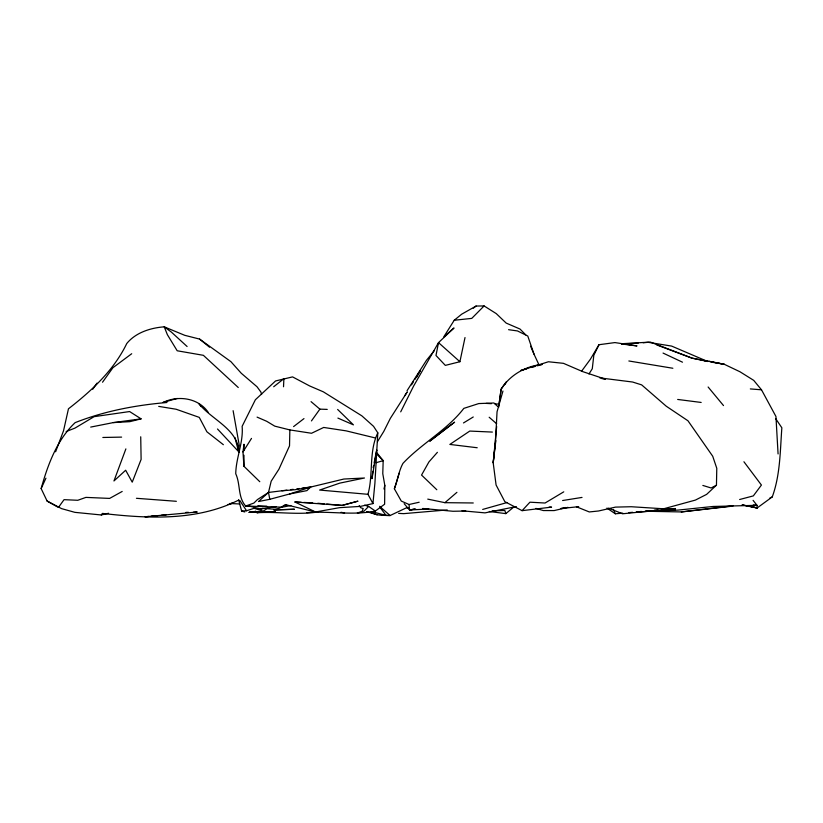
<?xml version="1.0" encoding="UTF-8"?>
<svg xmlns="http://www.w3.org/2000/svg" width="823" height="823" viewBox="0 0 823 823"><rect width="100%" height="100%" fill="white"/><g stroke="black" fill="none" stroke-linecap="round" stroke-linejoin="round"><path stroke-width="1.23" d="M259.79 481.712L243.927 466.26L243.958 455.242M243.978 450.346L243.999 444.225L242.98 451.92L243.927 466.26M376.543 452.383L383.179 460.654L382.777 473.667L384.814 485.364L384.619 504.221L375.339 511.052C352.614 515.651 329.642 510.877 306.753 512.647M576.419 506.762L589.289 511.947L598.537 510.99L615.46 507.112L631.231 506.731L663.657 508.779L695.384 500.096L706.628 494.376L716.452 485.189L716.782 468.297L712.718 456.24L687.966 420.779L666.219 406.192L641.652 384.876L632.62 382.026L599.864 377.901M257.085 417.117L266.673 421.283L274.759 426.139L289.861 429.925L289.521 445.85L278.935 469.182L271.189 481.188L268.493 492.452L269.79 499.294L258.484 501.536L268.493 492.452L286.918 490.148M290.889 505.528L282.258 507.184L245.676 506.052C237.693 497.092 240.583 484.191 235.738 473.75C236.006 457.567 243.515 442.548 242.137 426.314L255.387 399.741L275.54 380.967L292.556 376.893L309.685 385.966L323.336 391.83L361.863 415.852L373.56 426.345L377.808 432.847L374.907 483.194L372.942 503.594L360.412 506.402L339.549 507.657L315.528 511.988L286.095 504.787L283.205 505.764L286.548 504.674M283.524 386.759L283.884 378.683L273.689 386.759M496.65 426.52L493.193 462.804L496.084 485.004L504.818 501.649L522.091 510.661L551.564 507.122L549.075 507.143M372.768 471.363L371.996 478.708L376.739 449.893L374.105 462.938M495.837 440.562L493.193 462.804L495.467 442.023L497.041 411.798L502.946 391.069M499.191 403.291L501.114 389.197C509.807 375.093 525.722 365.957 542.141 364.455L537.388 365.803M498.604 407.426L501.114 389.197L505.651 382.695M372.942 503.594L367.974 494.314C373.467 474.346 368.642 451.662 377.808 432.847M373.148 467.68L373.632 465.314M525.722 334.827L520.013 329.046L506.176 323.079L496.259 313.614L484.099 305.94L476.095 306.043L461.693 314.18L454.234 320.25L443.792 336.823L454.008 327.986L438.525 342.625L435.984 355.474L445.325 365.381L459.903 361.729L465.016 337.553M383.981 489.016L384.814 485.364M122.185 491.454L109.644 498.409L85.911 497.39L77.784 500.281L64.05 499.664L58.423 507.441L47.117 501.063L41.15 488.595C47.734 464.964 56.952 439.821 75.13 422.641C104.47 411.068 135.589 405.183 166.935 402.509M238.331 448.916L239.267 445.336L233.115 410.667M419.174 502.236L409.041 504.509L401.295 501.073L394.371 488.78C397.704 480.509 398.671 471.157 402.961 463.37C421.746 443.35 446.93 430.295 463.833 408.373L478.76 403.568L493.923 402.992L497.761 406.5M394.371 488.78L399.237 473.132M742.058 504.88L757.119 507.986L772.262 496.917C780.307 474.922 780.142 450.922 781.85 427.795L775.78 418.804M125.878 448.895L113.955 480.961L125.662 470.231L132.225 482.165L141.114 459.409L140.723 436.787M55.614 451.776L63.525 430.799L68.463 408.794C91.518 390.863 113.903 370.247 126.752 343.541C135.63 332.574 150.547 327.863 164.23 326.834L184.753 335.321L199.588 339.086L230.913 361.667L241.304 373.292L257.033 386.769L260.901 392.046L261.591 394.484M505.281 384.115L506.176 381.903M41.15 488.595L45.934 478.173M621.478 343.963L637.023 345.917L614.904 342.584L598.99 344.714L593.825 355.227L592.282 368.745L588.98 373.961M400.698 411.86L413.609 386.069L438.525 342.625L459.903 361.729M416.469 377.448L420.183 370.864L414.843 379.496M598.99 344.714L590.348 359.291L581.624 371.152M377.479 441.642L383.785 431.417L390.318 418.403L407.334 391.779M404.823 395.668L406.829 392.437M411.5 384.886L413.506 381.646M242.98 451.92L251.499 438.392M407.056 390.688L426.448 360.33L434.174 350.824M47.117 501.063L61.622 508.645L74.883 512.348L101.291 514.972L102.381 513.408C147.451 518.583 196.111 521.196 237.878 500.466M92.711 389.269L97.021 383.117M102.536 382.222L112.916 367.716L131.711 353.725M311.454 420.913L319.88 409.144L327.245 409.401M437.404 452.321L428.927 461.929L421.551 475.066L436.818 489.736M522.091 510.661L529.93 502.195L545.052 503.028L563.765 491.835M375.339 511.052L368.632 506.443L364.023 511.134L357.357 512.904M484.099 305.94L471.764 318.388L454.234 320.25M367.974 494.314L319.622 490.055L339.796 483.122L364.466 478.009L343.87 479.037L310.693 487.041L306.897 490.621L289.634 493.985L269.79 499.294M489.294 511.505L505.826 513.624L514.077 506.803M427.744 499.119L444.904 502.678L456.919 492.329M232.467 502.678L230.543 504.19L228.022 504.458M293.585 426.612L303.985 418.598M473.287 308.193L476.095 306.043M268.493 492.452L257.465 499.551L253.896 503.059L245.676 506.052M463.483 422.95L473.256 416.983M282.896 506.32L278.925 508.408L274.933 509.231L266.991 508.707L263.175 511.155L254.091 508.285L246.561 510.754L241.623 511.021L238.567 499.54M716.452 485.189L711.113 487.977L702.852 485.436M769.978 497.905L772.262 496.917M66.149 431.561L74.986 428.094L94.11 416.664L129.612 411.551L141.093 418.856L129.828 421.664L113.358 422.59L90.695 427.086M507.153 502.524L482.679 509.437M289.634 493.985L310.693 487.041L301.938 488.183M247.517 505.62L260.757 508.995L263.113 508.244M376.162 462.691L383.179 460.654L377.664 455.047M526.71 368.838L520.774 370.525L548.416 361.76L563.457 363.334L582.694 371.615L605.347 379.156L601.778 378.601M531.463 367.49L535.022 366.472M163.18 402.406C178.334 395.009 198.487 398.044 208.229 412.333M163.057 402.426L177.264 398.425M739.64 499.51L753.333 495.899L761.419 485.056L743.93 461.765M567.921 507.359L554.146 510.579L543.293 510.548L535.917 508.398M101.291 514.972L108.585 513.274M516.35 506.567L485.004 512.873L462.012 510.785M259.512 512.215L257.085 512.75L255.233 511.093M366.574 511.587L377.129 514.776L381.851 515.342L384.197 514.838M565.771 507.503L560.864 508.552L578.692 506.67M650.293 511.34L681.3 511.937L733.334 505.744M404.144 503.676L409.566 510.013L414.422 509.098M318.398 511.896C298.121 515.188 277.495 511.433 257.085 512.75L256.282 511.649L275.335 511.7L249.287 512.307L275.335 511.7L253.186 511.906M409.041 504.509L409.566 510.013L415.584 508.923M310.693 487.041L294.819 489.757L281.908 490.796M358.375 512.75L361.77 512.204L363.2 508.583L360.752 507.75L359.209 505.62M562.603 500.528L582.026 497.421M260.757 508.995L276.343 506.639M113.358 422.59L141.093 418.856M290.673 489.654L293.173 489.325M296.928 488.841L299.428 488.512M675.076 509.787L636.323 512.06M408.414 507.76L405.873 508.079L390.112 515.527L381.851 515.342M681.3 511.937L729.96 506.433M636.374 511.947L641.477 511.433M645.304 511.052L649.131 510.671M643.144 342.779L648.154 342.306L671.65 346.092L707.626 361.472L692.04 358.149L656.826 344.971M148.716 516.443L144.961 516.793L197.232 512.019L193.456 512.153M151.226 516.206L157.481 515.62M161.236 515.27L166.246 514.797M447.208 509.931L403.692 513.645L398.661 513.387M606.932 508.079L615.337 513.789L622.733 513.151M628.895 512.626L632.589 512.307M654.285 510.126L658.019 509.849M661.764 509.571L675.488 508.552L622.538 513.778L608.403 508.11M621.53 343.736L650.355 342.09L692.04 358.149L724.281 364.291L739.98 371.77L753.714 380.36L761.512 389.814L775.945 416.479L778.074 453.946M409.566 510.013L428.793 508.974M649.985 511.258L677.885 510.106L713.13 506.464L757.006 505.322L757.119 507.986L742.521 504.9M628.957 343.603L638.123 343.253M185.895 512.41L188.416 512.328M249.05 512.338L275.335 511.7M102.844 437.476L121.609 437.116M473.266 502.976L444.904 502.678M371.43 511.556L386.038 515.414L390.112 515.527L379.598 506.31M492.072 510.939L504.838 510.466L505.826 513.624M492.38 432.075L469.768 431.067L449.862 444.43L477.217 447.743M257.856 505.775L266.786 506.166M315.528 511.988L294.932 501.999L301.269 502.308M303.8 502.431L312.668 502.863M229.792 503.47L239.802 503.985M486.331 403.404L491.403 403.681M495.199 403.887L497.73 404.031M294.932 501.999L342.08 505.415L357.789 501.207L342.08 505.415L326.731 504.057M136.433 498.296L176.359 501.3M750.339 388.919L761.512 389.814M317.771 503.264L324.169 503.83M422.713 508.47L452.979 511.268L465.756 511.032L463.226 510.599M753.261 504.931L757.006 505.322L753.096 500.353M677.679 399.453L701.165 402.447M708.829 361.215L724.281 364.291L711.195 362.079M508.573 329.684L517.502 330.949L527.78 336.031L534.024 354.209L538.89 364.64M289.861 429.925L311.526 433.268L323.696 427.446L346.144 430.861L375.216 437.929M158.716 406.387L176.153 409.247L199.269 417.384L206.892 431.797L223.372 444.708M628.854 360.978L672.864 368.262M341.01 512.287L344.58 512.955M703.984 360.536L707.626 361.472M748.868 505.764L757.119 507.986M241.623 511.021L244.781 511.968M364.589 505.178L368.632 506.443M370.535 512.4L377.129 514.776M337.893 418.084L353.427 424.863L337.636 409.453M663.05 353.067L682.493 362.192M199.588 339.086L209.556 347.213M311.063 401.645L319.88 409.144M489.171 417.24L496.681 423.783M187.099 346.504L171.39 332.101L164.23 326.834L167.388 334.704L177.192 350.773L203.384 355.32L238.269 387.51M238.896 451.457C237.703 428.896 211.274 419.463 198.96 403.63L201.172 406.603M217.509 428.999L239.298 452.383M708.119 387.005L723.51 405.585M380.123 507.462L386.038 515.414M239.709 500.363L246.561 510.754M613.464 509.468L615.337 513.789M530.609 346.226L534.024 354.209M234.925 437.527L238.104 449.769M451.282 424.606L429.729 441.2L454.605 422.168L451.282 424.606M294.315 509.252L273.956 509.931L294.315 509.252"/></g></svg>
